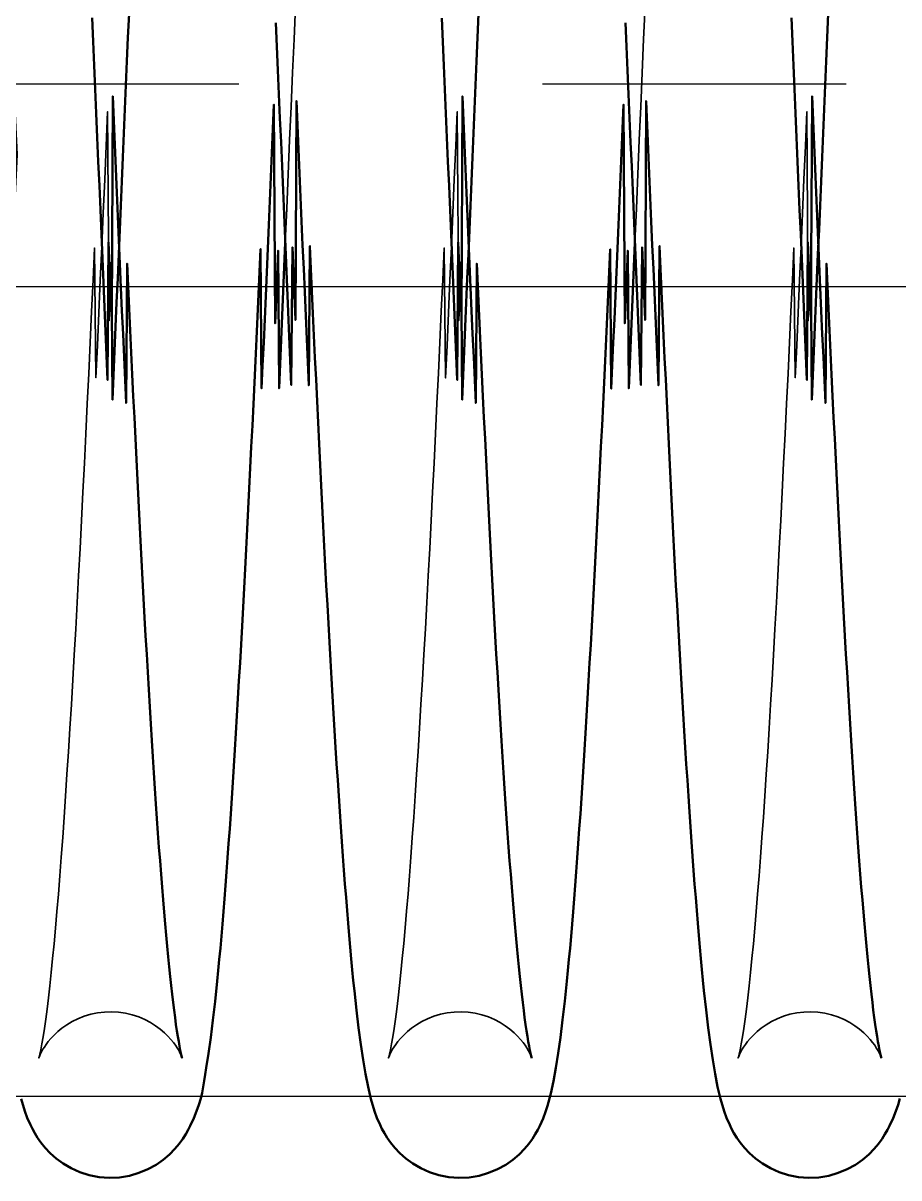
# Model space of a CAD drawing. Header units: millimetres. Extents: x 1448 to 104164, y -19509 to -89.
# Drawn here: x 81061.8 to 81105.1, y -3056.7 to -2999.6 of the extents above; entities that cross this region are included whole.
import ezdxf

# ---------------------------------------------------------------- set-up
doc = ezdxf.new("R2010")
doc.units = ezdxf.units.MM
doc.header["$LTSCALE"] = 60
doc.header["$MEASUREMENT"] = 0
doc.linetypes.add('CENTER', pattern=[2, 1.25, -0.25, 0.25, -0.25])
doc.layers.get('0').update_dxf_attribs({"linetype": 'CONTINUOUS'})
doc.layers.add('cen', color=14, linetype='CONTINUOUS')
doc.layers.add('가려진 것(ISO)', color=7, linetype='CONTINUOUS', lineweight=35)
doc.layers.add('가시적인 것(ISO)', color=7, linetype='CONTINUOUS', lineweight=50)
doc.styles.add('0T-OUT', font='H2GTRE.TTF')
doc.dimstyles.new('MAIN', dxfattribs={"dimtxt": 1.5, "dimasz": 0.5, "dimexe": 1, "dimexo": 2, "dimgap": 1, "dimtad": 1, "dimdec": 0, "dimdsep": 46, "dimlunit": 6, "dimtxsty": '0T-OUT', "dimblk": 'DOT', "dimcen": 2.5, "dimdle": 2, "dimclrd": 256, "dimclre": 256, "dimclrt": 3, "dimadec": 0, "dimazin": 0, "dimtfac": 1, "dimtdec": 0, "dimtix": 1, "dimtmove": 2, "dimatfit": 3, "dimldrblk": 'DOT', "dimfxl": 1, "dimtvp": 1, "dimtolj": 1, "dimtzin": 0, "dimlwd": 0, "dimlwe": 0, "dimarcsym": 0})

# ---------------------------------------------------------------- blocks, each defined once
blk = doc.blocks.new('토션스프링1')
at = {"layer": '가려진 것(ISO)', "flags": 128}
for points in [[(21462610.387, -50955455.294), (21462610.316, -50955456.936), (21462610.244, -50955458.59), (21462610.172, -50955460.254), (21462610.1, -50955461.927), (21462610.028, -50955463.607), (21462609.957, -50955465.293), (21462609.885, -50955466.981)], [(21462627.663, -50955455.3), (21462627.591, -50955456.939), (21462627.52, -50955458.591), (21462627.448, -50955460.254), (21462627.376, -50955461.926), (21462627.304, -50955463.606), (21462627.232, -50955465.292), (21462627.16, -50955466.982)], [(21462604.787, -50955507.244), (21462604.782, -50955507.229), (21462604.763, -50955507.177), (21462604.722, -50955507.083), (21462604.652, -50955506.94), (21462604.601, -50955506.847), (21462604.536, -50955506.739), (21462604.455, -50955506.616), (21462604.354, -50955506.478), (21462604.231, -50955506.325), (21462604.084, -50955506.162), (21462603.91, -50955505.993), (21462603.709, -50955505.821), (21462603.479, -50955505.652), (21462603.222, -50955505.491), (21462602.942, -50955505.344), (21462602.641, -50955505.217), (21462602.322, -50955505.113), (21462601.989, -50955505.035), (21462601.646, -50955504.985), (21462601.298, -50955504.965), (21462600.951, -50955504.976), (21462600.607, -50955505.017), (21462600.27, -50955505.087), (21462599.946, -50955505.183), (21462599.64, -50955505.304), (21462599.353, -50955505.445), (21462599.089, -50955505.603), (21462598.851, -50955505.77), (21462598.641, -50955505.941), (21462598.459, -50955506.112), (21462598.304, -50955506.278), (21462598.174, -50955506.433), (21462598.068, -50955506.574), (21462597.981, -50955506.702), (21462597.911, -50955506.815), (21462597.856, -50955506.913), (21462597.78, -50955507.065), (21462597.736, -50955507.166), (21462597.714, -50955507.223), (21462597.707, -50955507.244), (21462597.71, -50955507.234), (21462597.72, -50955507.197), (21462597.736, -50955507.136), (21462597.755, -50955507.055), (21462597.802, -50955506.836), (21462597.856, -50955506.549), (21462597.917, -50955506.199), (21462597.981, -50955505.792), (21462598.048, -50955505.333), (21462598.114, -50955504.828), (21462598.182, -50955504.275), (21462598.25, -50955503.674), (21462598.319, -50955503.027), (21462598.389, -50955502.336), (21462598.459, -50955501.601), (21462598.529, -50955500.825), (21462598.6, -50955500.007), (21462598.671, -50955499.15), (21462598.743, -50955498.254), (21462598.814, -50955497.322), (21462598.885, -50955496.353), (21462598.956, -50955495.35), (21462599.027, -50955494.31), (21462599.098, -50955493.232), (21462599.17, -50955492.119), (21462599.241, -50955490.971), (21462599.313, -50955489.79), (21462599.385, -50955488.577), (21462599.456, -50955487.333), (21462599.528, -50955486.061), (21462599.6, -50955484.76), (21462599.671, -50955483.433), (21462599.743, -50955482.08), (21462599.814, -50955480.703), (21462599.885, -50955479.301), (21462599.957, -50955477.873), (21462600.028, -50955476.418), (21462600.1, -50955474.94), (21462600.172, -50955473.44), (21462600.244, -50955471.919), (21462600.315, -50955470.378), (21462600.387, -50955468.82), (21462600.459, -50955467.246), (21462600.531, -50955473.657), (21462600.602, -50955472.056), (21462600.674, -50955470.443), (21462600.745, -50955468.82), (21462600.816, -50955467.183), (21462600.888, -50955465.534), (21462600.96, -50955463.872), (21462601.031, -50955462.202), (21462601.103, -50955460.523), (21462601.175, -50955470.837), (21462601.247, -50955469.147)], [(21462622.063, -50955507.244), (21462622.058, -50955507.229), (21462622.039, -50955507.177), (21462621.998, -50955507.083), (21462621.927, -50955506.94), (21462621.876, -50955506.847), (21462621.812, -50955506.739), (21462621.731, -50955506.617), (21462621.63, -50955506.478), (21462621.507, -50955506.326), (21462621.36, -50955506.163), (21462621.187, -50955505.994), (21462620.985, -50955505.822), (21462620.755, -50955505.652), (21462620.499, -50955505.491), (21462620.219, -50955505.344), (21462619.919, -50955505.217), (21462619.599, -50955505.114), (21462619.266, -50955505.035), (21462618.923, -50955504.985), (21462618.576, -50955504.965), (21462618.229, -50955504.976), (21462617.884, -50955505.017), (21462617.547, -50955505.086), (21462617.224, -50955505.182), (21462616.918, -50955505.303), (21462616.631, -50955505.445), (21462616.366, -50955505.602), (21462616.128, -50955505.768), (21462615.918, -50955505.94), (21462615.736, -50955506.111), (21462615.581, -50955506.277), (21462615.451, -50955506.432), (21462615.344, -50955506.572), (21462615.256, -50955506.699), (21462615.185, -50955506.811), (21462615.13, -50955506.91), (21462615.055, -50955507.065), (21462615.012, -50955507.166), (21462614.989, -50955507.224), (21462614.982, -50955507.244), (21462614.985, -50955507.234), (21462614.996, -50955507.197), (21462615.011, -50955507.137), (21462615.029, -50955507.056), (21462615.076, -50955506.837), (21462615.132, -50955506.547), (21462615.194, -50955506.195), (21462615.258, -50955505.788), (21462615.323, -50955505.333), (21462615.389, -50955504.827), (21462615.457, -50955504.272), (21462615.525, -50955503.671), (21462615.594, -50955503.023), (21462615.664, -50955502.331), (21462615.735, -50955501.596), (21462615.806, -50955500.819), (21462615.877, -50955500.001), (21462615.948, -50955499.144), (21462616.019, -50955498.25), (21462616.09, -50955497.319), (21462616.161, -50955496.353), (21462616.232, -50955495.347), (21462616.303, -50955494.304), (21462616.375, -50955493.225), (21462616.446, -50955492.111), (21462616.518, -50955490.962), (21462616.589, -50955489.781), (21462616.661, -50955488.569), (21462616.732, -50955487.327), (21462616.804, -50955486.056), (21462616.875, -50955484.757), (21462616.947, -50955483.432), (21462617.018, -50955482.082), (21462617.09, -50955480.705), (21462617.161, -50955479.3), (21462617.233, -50955477.869), (21462617.304, -50955476.413), (21462617.376, -50955474.934), (21462617.448, -50955473.433), (21462617.52, -50955471.913), (21462617.591, -50955470.373), (21462617.663, -50955468.817), (21462617.735, -50955467.245), (21462617.806, -50955473.659), (21462617.878, -50955472.061), (21462617.949, -50955470.451), (21462618.02, -50955468.826), (21462618.092, -50955467.186), (21462618.164, -50955465.534), (21462618.235, -50955463.871), (21462618.307, -50955462.2), (21462618.379, -50955460.521), (21462618.451, -50955470.836), (21462618.523, -50955469.147)], [(21462639.339, -50955507.244), (21462639.334, -50955507.229), (21462639.314, -50955507.177), (21462639.274, -50955507.083), (21462639.203, -50955506.94), (21462639.152, -50955506.847), (21462639.087, -50955506.739), (21462639.006, -50955506.616), (21462638.906, -50955506.478), (21462638.783, -50955506.325), (21462638.635, -50955506.162), (21462638.462, -50955505.993), (21462638.261, -50955505.821), (21462638.03, -50955505.652), (21462637.774, -50955505.491), (21462637.493, -50955505.344), (21462637.193, -50955505.217), (21462636.874, -50955505.113), (21462636.54, -50955505.035), (21462636.197, -50955504.985), (21462635.85, -50955504.965), (21462635.503, -50955504.976), (21462635.158, -50955505.017), (21462634.821, -50955505.087), (21462634.498, -50955505.183), (21462634.191, -50955505.304), (21462633.905, -50955505.445), (21462633.641, -50955505.603), (21462633.402, -50955505.77), (21462633.192, -50955505.941), (21462633.01, -50955506.112), (21462632.855, -50955506.278), (21462632.726, -50955506.433), (21462632.619, -50955506.574), (21462632.532, -50955506.702), (21462632.463, -50955506.815), (21462632.408, -50955506.913), (21462632.331, -50955507.065), (21462632.287, -50955507.166), (21462632.265, -50955507.223), (21462632.258, -50955507.244), (21462632.261, -50955507.234), (21462632.271, -50955507.197), (21462632.287, -50955507.136), (21462632.307, -50955507.055), (21462632.353, -50955506.836), (21462632.408, -50955506.549), (21462632.468, -50955506.199), (21462632.533, -50955505.792), (21462632.599, -50955505.333), (21462632.666, -50955504.828), (21462632.733, -50955504.275), (21462632.801, -50955503.674), (21462632.87, -50955503.027), (21462632.94, -50955502.336), (21462633.01, -50955501.601), (21462633.081, -50955500.825), (21462633.152, -50955500.007), (21462633.223, -50955499.15), (21462633.294, -50955498.254), (21462633.366, -50955497.322), (21462633.437, -50955496.353), (21462633.508, -50955495.35), (21462633.579, -50955494.31), (21462633.65, -50955493.232), (21462633.721, -50955492.119), (21462633.793, -50955490.971), (21462633.864, -50955489.79), (21462633.936, -50955488.577), (21462634.008, -50955487.333), (21462634.079, -50955486.061), (21462634.151, -50955484.76), (21462634.223, -50955483.433), (21462634.294, -50955482.08), (21462634.365, -50955480.703), (21462634.437, -50955479.301), (21462634.508, -50955477.873), (21462634.58, -50955476.418), (21462634.651, -50955474.94), (21462634.723, -50955473.44), (21462634.795, -50955471.919), (21462634.867, -50955470.378), (21462634.939, -50955468.82), (21462635.01, -50955467.246), (21462635.082, -50955473.657), (21462635.154, -50955472.056), (21462635.225, -50955470.443), (21462635.296, -50955468.82), (21462635.368, -50955467.183), (21462635.44, -50955465.534), (21462635.511, -50955463.872), (21462635.583, -50955462.202), (21462635.655, -50955460.523), (21462635.727, -50955470.837), (21462635.798, -50955469.147)]]:
    blk.add_lwpolyline(points, dxfattribs=at)
at = {"layer": '가시적인 것(ISO)', "flags": 128}
for points in [[(21462600.34, -50955455.887), (21462600.391, -50955457.057), (21462600.442, -50955458.232), (21462600.493, -50955459.413), (21462600.544, -50955460.597), (21462600.595, -50955461.786), (21462600.646, -50955462.978), (21462600.697, -50955464.173), (21462600.748, -50955465.37), (21462600.799, -50955466.568), (21462600.85, -50955467.767), (21462600.9, -50955468.966), (21462600.951, -50955470.165), (21462601.002, -50955471.363), (21462601.053, -50955472.561), (21462601.103, -50955473.761), (21462601.154, -50955466.961), (21462601.205, -50955468.161), (21462601.256, -50955469.361), (21462601.307, -50955470.559), (21462601.358, -50955459.756), (21462601.409, -50955460.951), (21462601.46, -50955462.142), (21462601.511, -50955463.331), (21462601.562, -50955464.515), (21462601.613, -50955465.694), (21462601.664, -50955466.868), (21462601.714, -50955468.036), (21462601.765, -50955469.198), (21462601.816, -50955470.352), (21462601.867, -50955471.499), (21462601.917, -50955472.637), (21462601.968, -50955473.77), (21462602.019, -50955474.895), (21462602.07, -50955468.014), (21462602.121, -50955469.126), (21462602.172, -50955470.23), (21462602.222, -50955471.326), (21462602.273, -50955472.413), (21462602.324, -50955473.49), (21462602.375, -50955474.557), (21462602.426, -50955475.613), (21462602.477, -50955476.659), (21462602.528, -50955477.692), (21462602.579, -50955478.714), (21462602.63, -50955479.722), (21462602.681, -50955480.718), (21462602.731, -50955481.699), (21462602.782, -50955482.666), (21462602.833, -50955483.619), (21462602.883, -50955484.559), (21462602.934, -50955485.486), (21462602.985, -50955486.4), (21462603.036, -50955487.3), (21462603.086, -50955488.185), (21462603.137, -50955489.055), (21462603.188, -50955489.91), (21462603.239, -50955490.749), (21462603.29, -50955491.572), (21462603.34, -50955492.378), (21462603.391, -50955493.166), (21462603.442, -50955493.937), (21462603.492, -50955494.69), (21462603.543, -50955495.425), (21462603.593, -50955496.14), (21462603.644, -50955496.836), (21462603.694, -50955497.513), (21462603.744, -50955498.172), (21462603.795, -50955498.813), (21462603.845, -50955499.434), (21462603.895, -50955500.036), (21462603.945, -50955500.618), (21462603.995, -50955501.18), (21462604.045, -50955501.72), (21462604.095, -50955502.24), (21462604.144, -50955502.738), (21462604.194, -50955503.214), (21462604.243, -50955503.667), (21462604.291, -50955504.098), (21462604.339, -50955504.505), (21462604.388, -50955504.889), (21462604.435, -50955505.25), (21462604.482, -50955505.587), (21462604.528, -50955505.897), (21462604.573, -50955506.181), (21462604.616, -50955506.435), (21462604.656, -50955506.66), (21462604.694, -50955506.854), (21462604.729, -50955507.014), (21462604.758, -50955507.137), (21462604.779, -50955507.216), (21462604.787, -50955507.244)], [(21462601.247, -50955469.147), (21462601.298, -50955467.946), (21462601.349, -50955474.743), (21462601.4, -50955473.54), (21462601.451, -50955472.338), (21462601.501, -50955471.136), (21462601.552, -50955469.936), (21462601.603, -50955468.738), (21462601.654, -50955467.543), (21462601.704, -50955466.347), (21462601.755, -50955465.152), (21462601.806, -50955463.958), (21462601.857, -50955462.766), (21462601.908, -50955461.575), (21462601.959, -50955460.388), (21462602.01, -50955459.204), (21462602.061, -50955458.024), (21462602.112, -50955456.849), (21462602.163, -50955455.679)], [(21462617.616, -50955455.892), (21462617.667, -50955457.062), (21462617.718, -50955458.238), (21462617.769, -50955459.419), (21462617.82, -50955460.603), (21462617.871, -50955461.792), (21462617.922, -50955462.983), (21462617.973, -50955464.177), (21462618.024, -50955465.372), (21462618.075, -50955466.569), (21462618.125, -50955467.766), (21462618.176, -50955468.964), (21462618.227, -50955470.161), (21462618.278, -50955471.359), (21462618.328, -50955472.559), (21462618.379, -50955473.761), (21462618.43, -50955466.962), (21462618.481, -50955468.164), (21462618.532, -50955469.365), (21462618.583, -50955470.564), (21462618.634, -50955459.762), (21462618.685, -50955460.956), (21462618.736, -50955462.148), (21462618.787, -50955463.336), (21462618.838, -50955464.519), (21462618.889, -50955465.698), (21462618.939, -50955466.871), (21462618.99, -50955468.037), (21462619.041, -50955469.197), (21462619.092, -50955470.349), (21462619.142, -50955471.494), (21462619.193, -50955472.634), (21462619.244, -50955473.768), (21462619.295, -50955474.895), (21462619.346, -50955468.016), (21462619.397, -50955469.129), (21462619.447, -50955470.234), (21462619.498, -50955471.33), (21462619.549, -50955472.417), (21462619.6, -50955473.494), (21462619.651, -50955474.561), (21462619.702, -50955475.618), (21462619.753, -50955476.662), (21462619.804, -50955477.695), (21462619.855, -50955478.715), (21462619.906, -50955479.722), (21462619.956, -50955480.716), (21462620.007, -50955481.695), (21462620.057, -50955482.662), (21462620.108, -50955483.616), (21462620.159, -50955484.558), (21462620.21, -50955485.486), (21462620.261, -50955486.401), (21462620.311, -50955487.302), (21462620.362, -50955488.187), (21462620.413, -50955489.058), (21462620.464, -50955489.913), (21462620.515, -50955490.752), (21462620.565, -50955491.575), (21462620.616, -50955492.38), (21462620.667, -50955493.168), (21462620.717, -50955493.939), (21462620.768, -50955494.69), (21462620.818, -50955495.423), (21462620.869, -50955496.137), (21462620.919, -50955496.834), (21462620.97, -50955497.512), (21462621.02, -50955498.172), (21462621.07, -50955498.813), (21462621.121, -50955499.434), (21462621.171, -50955500.037), (21462621.221, -50955500.619), (21462621.271, -50955501.181), (21462621.321, -50955501.721), (21462621.371, -50955502.241), (21462621.42, -50955502.739), (21462621.469, -50955503.214), (21462621.518, -50955503.667), (21462621.567, -50955504.097), (21462621.615, -50955504.505), (21462621.664, -50955504.89), (21462621.711, -50955505.251), (21462621.758, -50955505.587), (21462621.804, -50955505.898), (21462621.849, -50955506.18), (21462621.891, -50955506.435), (21462621.932, -50955506.66), (21462621.97, -50955506.854), (21462622.005, -50955507.014), (21462622.034, -50955507.137), (21462622.055, -50955507.216), (21462622.063, -50955507.244)], [(21462618.523, -50955469.147), (21462618.574, -50955467.947), (21462618.624, -50955474.745), (21462618.675, -50955473.544), (21462618.726, -50955472.344), (21462618.777, -50955471.145), (21462618.827, -50955469.947), (21462618.878, -50955468.75), (21462618.929, -50955467.551), (21462618.98, -50955466.353), (21462619.031, -50955465.156), (21462619.082, -50955463.96), (21462619.133, -50955462.766), (21462619.184, -50955461.575), (21462619.234, -50955460.387), (21462619.285, -50955459.203), (21462619.336, -50955458.023), (21462619.387, -50955456.848), (21462619.438, -50955455.679)], [(21462634.892, -50955455.887), (21462634.943, -50955457.057), (21462634.994, -50955458.232), (21462635.045, -50955459.413), (21462635.096, -50955460.597), (21462635.147, -50955461.786), (21462635.198, -50955462.978), (21462635.248, -50955464.173), (21462635.299, -50955465.37), (21462635.35, -50955466.568), (21462635.401, -50955467.767), (21462635.452, -50955468.966), (21462635.503, -50955470.165), (21462635.553, -50955471.363), (21462635.604, -50955472.561), (21462635.655, -50955473.761), (21462635.706, -50955466.961), (21462635.757, -50955468.161), (21462635.807, -50955469.361), (21462635.858, -50955470.559), (21462635.909, -50955459.756), (21462635.96, -50955460.951), (21462636.011, -50955462.142), (21462636.062, -50955463.331), (21462636.113, -50955464.515), (21462636.164, -50955465.694), (21462636.215, -50955466.868), (21462636.266, -50955468.036), (21462636.317, -50955469.198), (21462636.368, -50955470.352), (21462636.418, -50955471.499), (21462636.469, -50955472.637), (21462636.52, -50955473.77), (21462636.57, -50955474.895), (21462636.621, -50955468.014), (21462636.672, -50955469.126), (21462636.723, -50955470.23), (21462636.774, -50955471.326), (21462636.825, -50955472.413), (21462636.876, -50955473.49), (21462636.927, -50955474.557), (21462636.978, -50955475.613), (21462637.029, -50955476.659), (21462637.08, -50955477.692), (21462637.13, -50955478.714), (21462637.181, -50955479.722), (21462637.232, -50955480.718), (21462637.283, -50955481.699), (21462637.333, -50955482.666), (21462637.384, -50955483.619), (21462637.435, -50955484.559), (21462637.485, -50955485.486), (21462637.536, -50955486.4), (21462637.587, -50955487.3), (21462637.638, -50955488.185), (21462637.689, -50955489.055), (21462637.739, -50955489.91), (21462637.79, -50955490.749), (21462637.841, -50955491.572), (21462637.892, -50955492.378), (21462637.943, -50955493.166), (21462637.993, -50955493.937), (21462638.044, -50955494.69), (21462638.094, -50955495.425), (21462638.145, -50955496.14), (21462638.195, -50955496.836), (21462638.245, -50955497.513), (21462638.296, -50955498.172), (21462638.346, -50955498.813), (21462638.396, -50955499.434), (21462638.447, -50955500.036), (21462638.497, -50955500.618), (21462638.547, -50955501.18), (21462638.597, -50955501.72), (21462638.646, -50955502.24), (21462638.696, -50955502.738), (21462638.745, -50955503.214), (21462638.794, -50955503.667), (21462638.843, -50955504.098), (21462638.891, -50955504.505), (21462638.939, -50955504.889), (21462638.987, -50955505.25), (21462639.034, -50955505.587), (21462639.08, -50955505.897), (21462639.125, -50955506.181), (21462639.167, -50955506.435), (21462639.208, -50955506.66), (21462639.246, -50955506.854), (21462639.28, -50955507.014), (21462639.309, -50955507.137), (21462639.33, -50955507.216), (21462639.339, -50955507.244)], [(21462635.798, -50955469.147), (21462635.849, -50955467.946), (21462635.9, -50955474.743), (21462635.951, -50955473.54), (21462636.002, -50955472.338), (21462636.053, -50955471.136), (21462636.104, -50955469.936), (21462636.154, -50955468.738), (21462636.205, -50955467.543), (21462636.256, -50955466.347), (21462636.307, -50955465.152), (21462636.357, -50955463.958), (21462636.408, -50955462.766), (21462636.459, -50955461.575), (21462636.51, -50955460.388), (21462636.561, -50955459.204), (21462636.612, -50955458.024), (21462636.663, -50955456.849), (21462636.714, -50955455.679)], [(21462609.885, -50955466.981), (21462609.834, -50955468.181), (21462609.783, -50955469.381), (21462609.732, -50955470.581), (21462609.682, -50955471.78), (21462609.631, -50955472.977), (21462609.58, -50955474.175), (21462609.529, -50955467.374), (21462609.479, -50955468.573), (21462609.428, -50955469.772), (21462609.377, -50955470.97), (21462609.326, -50955460.166), (21462609.275, -50955461.36), (21462609.224, -50955462.551), (21462609.173, -50955463.739), (21462609.122, -50955464.923), (21462609.071, -50955466.102), (21462609.02, -50955467.276), (21462608.969, -50955468.445), (21462608.918, -50955469.607), (21462608.868, -50955470.761), (21462608.817, -50955471.909), (21462608.766, -50955473.048), (21462608.715, -50955474.179), (21462608.665, -50955467.304), (21462608.614, -50955468.422), (21462608.563, -50955469.533), (21462608.512, -50955470.636), (21462608.461, -50955471.732), (21462608.41, -50955472.818), (21462608.359, -50955473.895), (21462608.308, -50955474.963), (21462608.257, -50955476.02), (21462608.206, -50955477.066), (21462608.155, -50955478.101), (21462608.104, -50955479.125), (21462608.054, -50955480.135), (21462608.003, -50955481.133), (21462607.952, -50955482.117), (21462607.901, -50955483.087), (21462607.85, -50955484.043), (21462607.8, -50955484.985), (21462607.749, -50955485.914), (21462607.698, -50955486.83), (21462607.647, -50955487.732), (21462607.596, -50955488.621), (21462607.545, -50955489.495), (21462607.494, -50955490.354), (21462607.443, -50955491.198), (21462607.392, -50955492.027), (21462607.34, -50955492.84), (21462607.289, -50955493.637), (21462607.238, -50955494.417), (21462607.187, -50955495.18), (21462607.136, -50955495.925), (21462607.085, -50955496.653), (21462607.034, -50955497.363), (21462606.982, -50955498.054), (21462606.931, -50955498.726), (21462606.88, -50955499.38), (21462606.829, -50955500.015), (21462606.778, -50955500.632), (21462606.727, -50955501.231), (21462606.676, -50955501.812), (21462606.625, -50955502.375), (21462606.573, -50955502.92), (21462606.521, -50955503.446), (21462606.417, -50955504.446), (21462606.31, -50955505.374), (21462606.202, -50955506.232), (21462606.09, -50955507.018), (21462605.976, -50955507.733), (21462605.925, -50955508.059), (21462605.877, -50955508.367), (21462605.772, -50955508.956), (21462605.703, -50955509.251), (21462605.615, -50955509.554), (21462605.504, -50955509.874), (21462605.363, -50955510.216), (21462605.186, -50955510.588), (21462605.083, -50955510.788), (21462604.963, -50955511.002), (21462604.817, -50955511.234), (21462604.639, -50955511.479), (21462604.424, -50955511.736), (21462604.164, -50955512.001), (21462603.856, -50955512.264), (21462603.501, -50955512.513), (21462603.098, -50955512.736), (21462602.656, -50955512.921), (21462602.185, -50955513.059), (21462601.693, -50955513.14), (21462601.19, -50955513.163), (21462600.688, -50955513.127), (21462600.201, -50955513.032), (21462599.735, -50955512.883), (21462599.301, -50955512.689), (21462598.91, -50955512.46), (21462598.565, -50955512.206), (21462598.267, -50955511.94), (21462598.017, -50955511.675), (21462597.811, -50955511.42), (21462597.641, -50955511.178), (21462597.502, -50955510.952), (21462597.386, -50955510.743), (21462597.289, -50955510.548), (21462597.137, -50955510.193), (21462597.018, -50955509.869), (21462596.835, -50955509.262)], [(21462627.16, -50955466.982), (21462627.11, -50955468.182), (21462627.059, -50955469.384), (21462627.008, -50955470.585), (21462626.957, -50955471.786), (21462626.906, -50955472.986), (21462626.856, -50955474.184), (21462626.805, -50955467.38), (21462626.754, -50955468.578), (21462626.703, -50955469.775), (21462626.653, -50955470.971), (21462626.602, -50955460.166), (21462626.551, -50955461.359), (21462626.5, -50955462.55), (21462626.449, -50955463.738), (21462626.398, -50955464.921), (21462626.347, -50955466.101), (21462626.296, -50955467.276), (21462626.245, -50955468.445), (21462626.194, -50955469.608), (21462626.143, -50955470.765), (21462626.092, -50955471.914), (21462626.041, -50955473.055), (21462625.991, -50955474.188), (21462625.94, -50955467.312), (21462625.889, -50955468.428), (21462625.839, -50955469.537), (21462625.788, -50955470.639), (21462625.737, -50955471.733), (21462625.686, -50955472.819), (21462625.635, -50955473.895), (21462625.584, -50955474.962), (21462625.533, -50955476.019), (21462625.482, -50955477.065), (21462625.431, -50955478.1), (21462625.38, -50955479.124), (21462625.329, -50955480.136), (21462625.278, -50955481.134), (21462625.227, -50955482.12), (21462625.176, -50955483.092), (21462625.126, -50955484.049), (21462625.075, -50955484.992), (21462625.024, -50955485.92), (21462624.973, -50955486.835), (21462624.922, -50955487.736), (21462624.872, -50955488.623), (21462624.821, -50955489.496), (21462624.77, -50955490.355), (21462624.719, -50955491.198), (21462624.667, -50955492.027), (21462624.616, -50955492.839), (21462624.565, -50955493.636), (21462624.514, -50955494.416), (21462624.463, -50955495.179), (21462624.412, -50955495.925), (21462624.36, -50955496.654), (21462624.309, -50955497.364), (21462624.258, -50955498.057), (21462624.207, -50955498.731), (21462624.155, -50955499.385), (21462624.104, -50955500.021), (21462624.053, -50955500.638), (21462624.003, -50955501.236), (21462623.952, -50955501.815), (21462623.901, -50955502.377), (21462623.85, -50955502.92), (21462623.798, -50955503.445), (21462623.695, -50955504.441), (21462623.589, -50955505.366), (21462623.48, -50955506.223), (21462623.368, -50955507.011), (21462623.252, -50955507.733), (21462623.131, -50955508.389), (21462622.999, -50955508.999), (21462622.837, -50955509.597), (21462622.741, -50955509.904), (21462622.623, -50955510.23), (21462622.462, -50955510.591), (21462622.36, -50955510.79), (21462622.238, -50955511.002), (21462622.093, -50955511.232), (21462621.915, -50955511.478), (21462621.7, -50955511.735), (21462621.44, -50955512.001), (21462621.132, -50955512.264), (21462620.777, -50955512.513), (21462620.373, -50955512.736), (21462619.932, -50955512.921), (21462619.461, -50955513.059), (21462618.969, -50955513.14), (21462618.465, -50955513.163), (21462617.964, -50955513.127), (21462617.476, -50955513.032), (21462617.01, -50955512.883), (21462616.577, -50955512.689), (21462616.186, -50955512.46), (21462615.84, -50955512.205), (21462615.542, -50955511.94), (21462615.293, -50955511.676), (21462615.087, -50955511.42), (21462614.917, -50955511.178), (21462614.778, -50955510.952), (21462614.662, -50955510.743), (21462614.565, -50955510.548), (21462614.413, -50955510.193), (21462614.293, -50955509.868), (21462614.112, -50955509.263), (21462613.972, -50955508.666), (21462613.844, -50955508.026), (21462613.725, -50955507.331), (21462613.612, -50955506.578), (21462613.504, -50955505.761), (21462613.4, -50955504.877), (21462613.349, -50955504.408), (21462613.298, -50955503.921), (21462613.246, -50955503.414), (21462613.195, -50955502.888), (21462613.143, -50955502.341), (21462613.091, -50955501.774), (21462613.039, -50955501.188), (21462612.988, -50955500.582), (21462612.936, -50955499.957), (21462612.884, -50955499.313), (21462612.833, -50955498.65), (21462612.781, -50955497.969), (21462612.73, -50955497.271), (21462612.678, -50955496.555), (21462612.627, -50955495.821), (21462612.575, -50955495.071), (21462612.524, -50955494.304), (21462612.473, -50955493.521), (21462612.422, -50955492.722), (21462612.37, -50955491.908), (21462612.319, -50955491.078), (21462612.268, -50955490.233), (21462612.217, -50955489.373), (21462612.166, -50955488.499), (21462612.116, -50955487.611), (21462612.065, -50955486.71), (21462612.014, -50955485.793), (21462611.963, -50955484.86), (21462611.912, -50955483.913), (21462611.861, -50955482.952), (21462611.81, -50955481.976), (21462611.759, -50955480.988), (21462611.709, -50955479.986), (21462611.657, -50955478.972), (21462611.606, -50955477.947), (21462611.555, -50955476.91), (21462611.504, -50955475.862), (21462611.453, -50955474.804), (21462611.403, -50955473.737), (21462611.352, -50955472.66), (21462611.301, -50955471.574), (21462611.25, -50955470.48), (21462611.199, -50955469.379), (21462611.149, -50955468.27), (21462611.098, -50955467.152), (21462611.047, -50955474.025), (21462610.996, -50955472.889), (21462610.945, -50955471.745), (21462610.895, -50955470.594), (21462610.844, -50955469.435), (21462610.793, -50955468.27), (21462610.742, -50955467.1), (21462610.691, -50955465.924), (21462610.64, -50955464.744), (21462610.589, -50955463.56), (21462610.538, -50955462.372), (21462610.487, -50955461.182), (21462610.436, -50955459.989), (21462610.385, -50955470.795), (21462610.334, -50955469.6), (21462610.284, -50955468.405), (21462610.233, -50955467.209), (21462610.182, -50955474.011), (21462610.132, -50955472.811), (21462610.081, -50955471.61), (21462610.03, -50955470.407), (21462609.979, -50955469.205), (21462609.928, -50955468.002), (21462609.877, -50955466.801), (21462609.826, -50955465.601), (21462609.775, -50955464.404), (21462609.724, -50955463.209), (21462609.673, -50955462.018), (21462609.622, -50955460.83), (21462609.571, -50955459.648), (21462609.52, -50955458.47), (21462609.47, -50955457.299), (21462609.419, -50955456.133)], [(21462640.254, -50955509.251), (21462640.167, -50955509.554), (21462640.055, -50955509.874), (21462639.914, -50955510.216), (21462639.738, -50955510.588), (21462639.635, -50955510.788), (21462639.515, -50955511.002), (21462639.369, -50955511.234), (21462639.191, -50955511.479), (21462638.975, -50955511.736), (21462638.715, -50955512.001), (21462638.407, -50955512.264), (21462638.052, -50955512.513), (21462637.65, -50955512.736), (21462637.207, -50955512.921), (21462636.736, -50955513.059), (21462636.245, -50955513.14), (21462635.741, -50955513.163), (21462635.24, -50955513.127), (21462634.752, -50955513.032), (21462634.286, -50955512.883), (21462633.852, -50955512.689), (21462633.461, -50955512.46), (21462633.116, -50955512.206), (21462632.818, -50955511.94), (21462632.569, -50955511.675), (21462632.362, -50955511.42), (21462632.193, -50955511.178), (21462632.053, -50955510.952), (21462631.938, -50955510.743), (21462631.841, -50955510.548), (21462631.688, -50955510.193), (21462631.57, -50955509.869), (21462631.387, -50955509.262), (21462631.247, -50955508.665), (21462631.121, -50955508.03), (21462631.002, -50955507.335), (21462630.889, -50955506.578), (21462630.78, -50955505.757), (21462630.674, -50955504.868), (21462630.571, -50955503.91), (21462630.52, -50955503.403), (21462630.469, -50955502.878), (21462630.418, -50955502.334), (21462630.366, -50955501.77), (21462630.315, -50955501.187), (21462630.263, -50955500.584), (21462630.212, -50955499.962), (21462630.161, -50955499.32), (21462630.109, -50955498.659), (21462630.058, -50955497.979), (21462630.006, -50955497.281), (21462629.955, -50955496.566), (21462629.903, -50955495.833), (21462629.852, -50955495.082), (21462629.801, -50955494.315), (21462629.749, -50955493.531), (21462629.698, -50955492.731), (21462629.647, -50955491.915), (21462629.596, -50955491.084), (21462629.544, -50955490.237), (21462629.493, -50955489.376), (21462629.442, -50955488.501), (21462629.391, -50955487.611), (21462629.341, -50955486.708), (21462629.29, -50955485.791), (21462629.239, -50955484.861), (21462629.188, -50955483.917), (21462629.137, -50955482.957), (21462629.087, -50955481.984), (21462629.036, -50955480.996), (21462628.985, -50955479.996), (21462628.934, -50955478.982), (21462628.883, -50955477.957), (21462628.832, -50955476.92), (21462628.781, -50955475.872), (21462628.73, -50955474.813), (21462628.679, -50955473.745), (21462628.628, -50955472.667), (21462628.577, -50955471.579), (21462628.526, -50955470.484), (21462628.475, -50955469.38), (21462628.424, -50955468.269), (21462628.374, -50955467.151), (21462628.323, -50955474.027), (21462628.272, -50955472.893), (21462628.221, -50955471.752), (21462628.171, -50955470.602), (21462628.12, -50955469.445), (21462628.069, -50955468.281), (21462628.018, -50955467.111), (21462627.967, -50955465.936), (21462627.916, -50955464.756), (21462627.865, -50955463.571), (21462627.814, -50955462.383), (21462627.763, -50955461.191), (21462627.712, -50955459.997), (21462627.661, -50955470.801), (21462627.61, -50955469.604), (21462627.56, -50955468.406), (21462627.509, -50955467.208), (21462627.458, -50955474.011), (21462627.407, -50955472.814), (21462627.357, -50955471.615), (21462627.306, -50955470.414), (21462627.255, -50955469.213), (21462627.204, -50955468.013), (21462627.153, -50955466.812), (21462627.102, -50955465.613), (21462627.051, -50955464.416), (21462627, -50955463.221), (21462626.949, -50955462.029), (21462626.898, -50955460.841), (21462626.848, -50955459.657), (21462626.797, -50955458.479), (21462626.746, -50955457.305), (21462626.695, -50955456.138)]]:
    blk.add_lwpolyline(points, dxfattribs=at)
blk = doc.blocks.new('토션스프링12345')
blk.add_blockref('토션스프링1', (1400.606, -3974.283))
blk = doc.blocks.new('_Dot')
at = {"color": 0, "linetype": 'ByBlock', "lineweight": -2}
blk.add_line((-0.5, 0), (-1, 0), dxfattribs=at)
at = {"color": 0, "linetype": 'ByBlock', "const_width": 0.5}
blk.add_lwpolyline([(-0.25, 0, 1), (0.25, 0, 1)], format="xyb", close=True, dxfattribs=at)
blk = doc.blocks.new('DOT')
at = {"color": 0, "linetype": 'ByBlock'}
blk.add_line((-0.5, 0), (-1, 0), dxfattribs=at)
at = {"color": 0, "linetype": 'ByBlock', "const_width": 0.5}
blk.add_lwpolyline([(-0.25, 0, 1), (0.25, 0, 1)], format="xyb", close=True, dxfattribs=at)

msp = doc.modelspace()

# ---------------------------------------------------------------- linework, layer by layer
at = {"color": 3}
for p, q in [((79607.442, -3012.641), (85865.368, -3012.641)), ((85582.442, -3052.641), (79782.442, -3052.641)), ((82025.398, -3052.641), (80987.372, -3052.641))]:
    msp.add_line(p, q, dxfattribs=at)
at = {"layer": 'cen', "linetype": 'CENTER'}
msp.add_line((79557.442, -3002.641), (85915.368, -3002.641), dxfattribs=at)

# ---------------------------------------------------------------- block references
msp.add_blockref('토션스프링12345', (-21382935.757, 50956430.79))

# ---------------------------------------------------------------- leaders
msp.add_leader([(81041.527, -3006.124), (81041.527, -2600.492, 1.839), (81138.392, -2600.492, 1.839)], dimstyle='MAIN', override={"dimscale": 20, "dimasz": 2, "dimtad": 0, "dimldrblk": 'DOT', "dimfxl": 2, "dimarcsym": 2})

doc.saveas('drawing.dxf')
